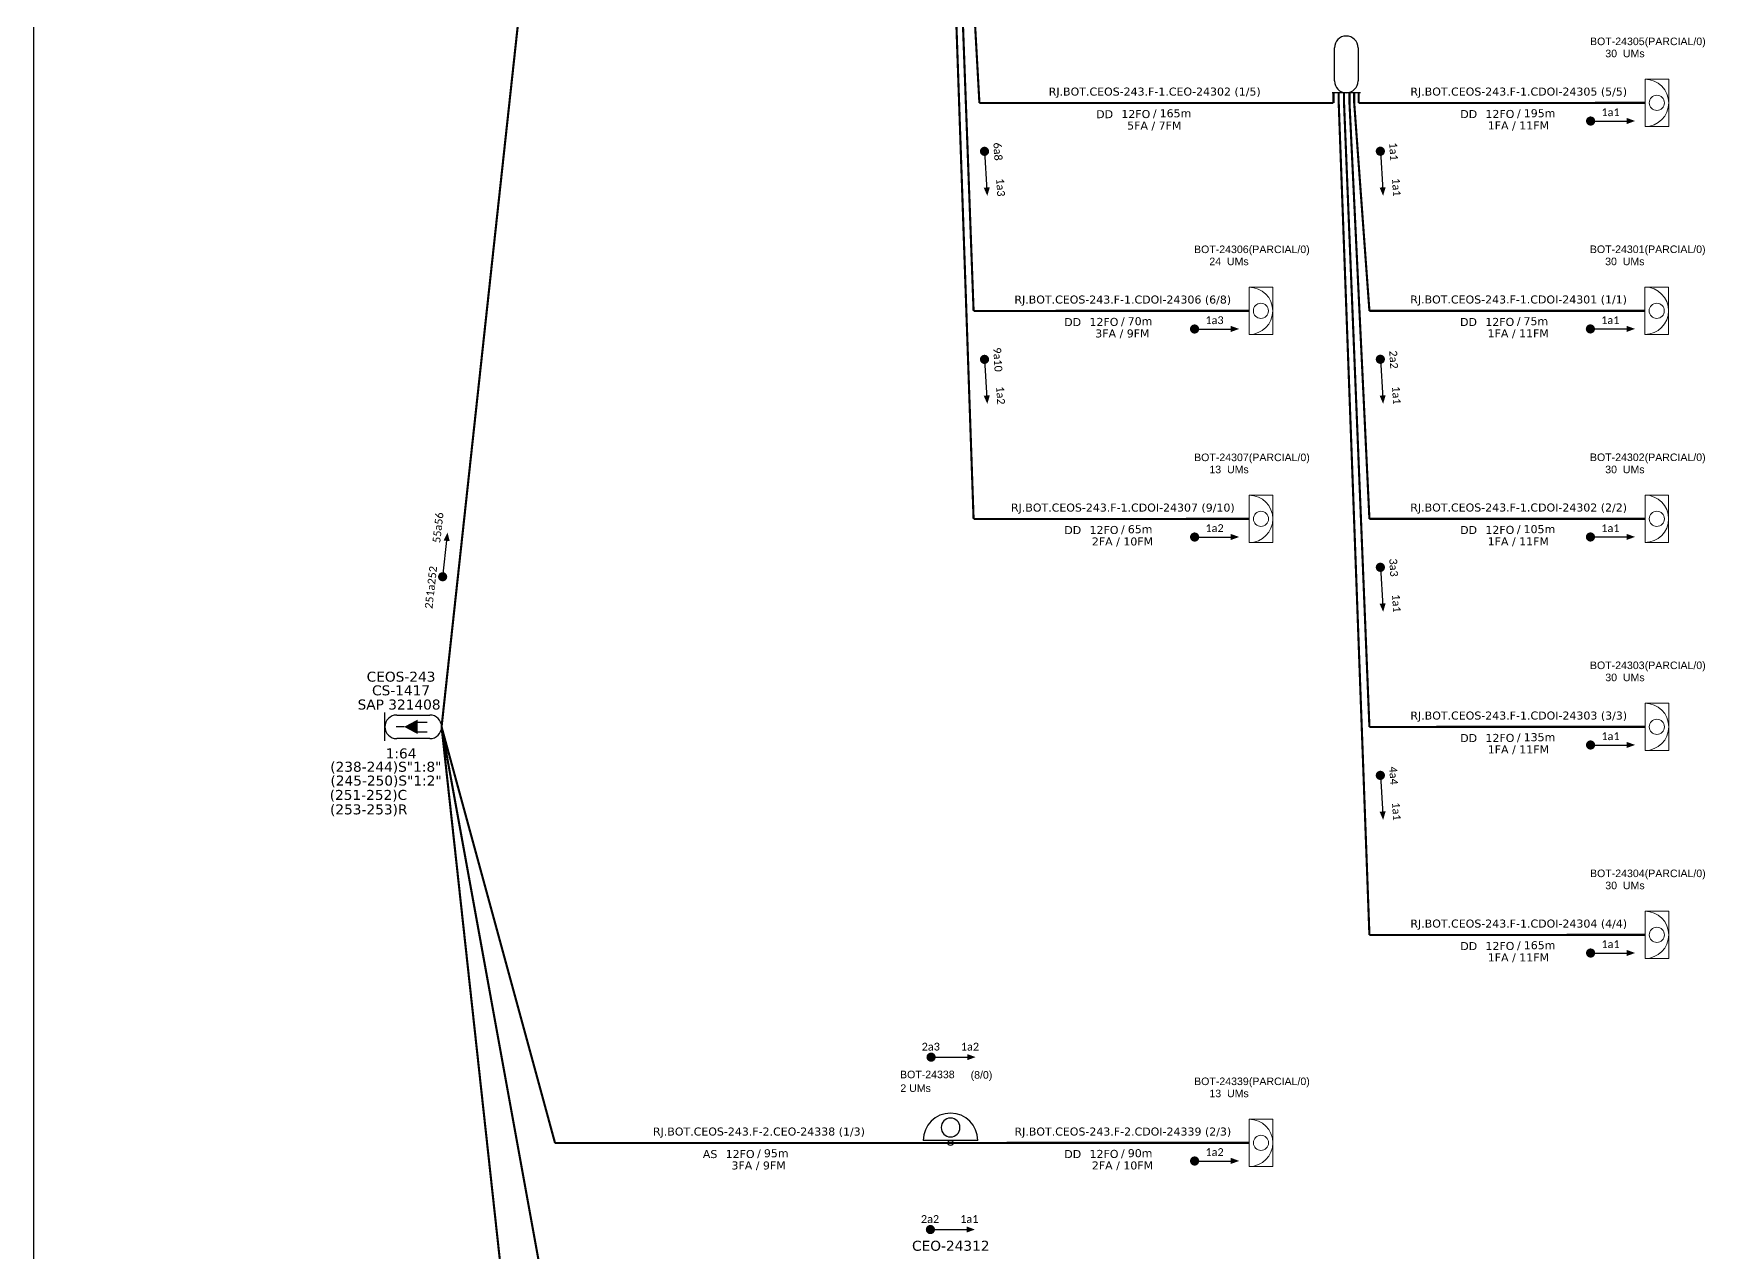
# Paper-space layout 'CDOI-24335' of a CAD drawing. Extents: x 1009 to 1848, y 3 to 597.
# Drawn here: x 1009.2 to 1236.3, y 300.5 to 465.5 of the extents above; entities that cross this region are included whole.
import ezdxf
from ezdxf.enums import TextEntityAlignment as Align

# ---------------------------------------------------------------- set-up
doc = ezdxf.new("R2010")
doc.units = 0
doc.header["$MEASUREMENT"] = 0
doc.layers.get('0').update_dxf_attribs({"linetype": 'CONTINUOUS'})
for name, color, linetype, lineweight in [("20.0-LEGENDA DOS CDO'S", 1, 'CONTINUOUS', 0), ('20.1-CDO_INTERIOR', 1, 'CONTINUOUS', 0), ('20.2-CDO_POSTE', 1, 'CONTINUOUS', 5), ('40.1-ETIQUETAS', 1, 'CONTINUOUS', 20)]:
    doc.layers.add(name, color=color, linetype=linetype, lineweight=lineweight)
for name, color, linetype in [('20.4-CEOS', 1, 'CONTINUOUS'), ('CAP a instalar', 1, 'CONTINUOUS'), ('CDO_POSTE', 1, 'CONTINUOUS'), ('SETA', 7, 'CONTINUOUS')]:
    doc.layers.add(name, color=color, linetype=linetype)
doc.styles.add('ARIAL', font='arial.ttf')
doc.styles.add('siredit', font='verdana.ttf')
doc.linetypes.add('FENCELINE1', pattern='A,0.25,-0.1,[133,ltypeshp.shx,S=0.1,R=0,X=-0.1,Y=0],-0.1,1', length=1.45)

# ---------------------------------------------------------------- blocks, each defined once
blk = doc.blocks.new('CEOS_RP_CT_DRT')
at = {"layer": '20.4-CEOS', "color": 0}
for p, q in [((-4.54, 1.19), (-1.19, 1.19)), ((-1.19, -1.19), (-4.54, -1.19))]:
    blk.add_line(p, q, dxfattribs=at)
for points in [[(-5.73, -1.43), (-5.73, 1.44)], [(-3.79, 0), (-4.59, 0)], [(-2.47, 0.48), (-1.45, 0.48)], [(-2.47, -0.52), (-1.45, -0.52)]]:
    blk.add_lwpolyline(points, dxfattribs=at)
blk.add_lwpolyline([(-3.79, 0, 0, 1.47, 0), (-2.41, 0, 1.47, 1.47, 0)], format="xyseb", dxfattribs=at)
for centre, start, end in [((-4.54, 0), 90, 270), ((-1.19, 0), 270, 90)]:
    blk.add_arc(centre, 1.19, start, end, dxfattribs=at)
at = {"layer": '20.4-CEOS', "color": 7, "style": 'siredit'}
for tag, p in [('Nº_DA_CEOS', (-2.86, 5.6)), ('LOCAL', (-2.86, 4.24)), ('SAP', (-2.86, 2.78)), ('RACIO_SPLITAGEM', (-2.86, -1.88)), ('FIBRAS_SPLITTER', (-2.86, -3.58)), ('FIBRAS_TOP_C', (-2.86, -5.08)), ('RESERVA_FINAIS', (-2.86, -6.39))]:
    blk.add_attdef(tag, text='', height=1.01, dxfattribs=at).set_placement(p, align=Align.TOP_CENTER)
blk = doc.blocks.new('ETIQUETA_RS5F')
at = {"layer": '40.1-ETIQUETAS', "color": 0, "style": 'siredit'}
blk.add_text('/', height=1.5, dxfattribs=at).set_placement((1.55, -1.95), align=Align.MIDDLE_RIGHT)
for tag, p in [('ETIQUETA_R_PRIMARIA', (1.18, 4.1)), ('ETIQUETA_R_SECUNDARIA', (1.18, 2.1)), ('F_ATIVAS/F_MORTAS', (1.11, -4.24))]:
    blk.add_attdef(tag, text='', height=1.5, dxfattribs=at).set_placement(p, align=Align.MIDDLE_CENTER)
for tag, p in [('TIPO_CABO', (-6.62, -2.12)), ('CAP_CABO', (0.37, -2.09))]:
    blk.add_attdef(tag, text='', height=1.5, dxfattribs=at).set_placement(p, align=Align.MIDDLE_RIGHT)
blk.add_attdef('METROS', text='', height=1.5, dxfattribs=at).set_placement((2.11, -1.95), align=Align.MIDDLE_LEFT)
for tag, p in [('FUSÃO_1', (0.82, -8.39)), ('FUSÃO_2', (0.82, -10.6)), ('FUSÃO_3', (0.82, -12.93)), ('FUSÃO_4', (0.82, -15.14)), ('FUSÃO_5', (0.82, -17.16))]:
    blk.add_attdef(tag, text='', height=1.5, dxfattribs=at).set_placement(p, align=Align.CENTER)
blk = doc.blocks.new('CDOI_INT')
at = {"layer": '20.1-CDO_INTERIOR', "color": 0, "lineweight": 18}
blk.add_lwpolyline([(4.25, -4.25), (4.25, 4.25), (0, 4.25), (0, -4.25)], close=True, dxfattribs=at)
blk.add_circle((2.12, 0), 1.36, dxfattribs=at)
blk.add_arc((0, 0), 4.25, 270, 90, dxfattribs=at)
at = {"layer": "20.0-LEGENDA DOS CDO'S", "color": 0, "style": 'ARIAL'}
for tag, p in [('CDO_N', (-0.08, 10.38)), ('SURVEY', (-0.08, 8.2)), ('SPLITER_1', (21.18, 10.38)), ('SPLITER_2', (21.19, 8.68)), ('SAP', (-0.08, 6.23)), ('1:XX', (5.94, -2.22)), ('UMS', (5.94, -4.24))]:
    blk.add_attdef(tag, p, '', height=1.36, dxfattribs=at)
blk.add_attdef('FIBRAS_UTILIZADAS', text='', height=1.36, dxfattribs=at).set_placement((15.34, 10.38), align=Align.CENTER)
blk = doc.blocks.new('CDOE-TEXTO PADRÃO')
at = {"layer": "20.0-LEGENDA DOS CDO'S", "color": 0, "style": 'ARIAL'}
for tag, p in [('CDO_N', (0.49, 7.39)), ('CORDOALHA', (0.5, 4.33)), ('SAP', (0.51, 1.67)), ('SPLITER_1', (0.59, -0.91)), ('SPLITER_2', (0.6, -3.55)), ('(XX-XX_F)S', (0.54, -8.29)), ('(XX-XX_L)S', (0.55, -10.83)), ('UMS', (0.55, -13.15))]:
    blk.add_attdef(tag, p, '', height=1.7, rotation=0.118, dxfattribs=at)
blk.add_attdef('FIBRAS_UTILIZADAS', text='', height=1.7, rotation=0.118, dxfattribs=at).set_placement((19.77, 7.43), align=Align.CENTER)

psp = doc.layouts.new('CDOI-24335')

# ---------------------------------------------------------------- linework, layer by layer
psp.add_lwpolyline([(1009.19, 2.75), (1847.76, 2.75), (1847.76, 596.75), (1009.19, 596.75), (1009.19, 2.75)])
at = {"const_width": 0.62}
for points, elevation in [([(1219.85, 453.66, 1), (1220.47, 453.66, 1)], 2.2), ([(1138.02, 449.87, 1), (1138.06, 449.25, 1)], 2.2), ([(1191.65, 449.88, 1), (1191.69, 449.26, 1)], 2.2), ([(1166.19, 425.5, 1), (1166.81, 425.5, 1)], 2.2), ([(1219.82, 425.51, 1), (1220.44, 425.51, 1)], 2.2), ([(1138.02, 421.7, 1), (1138.06, 421.08, 1)], 2.2), ([(1191.65, 421.71, 1), (1191.69, 421.09, 1)], 2.2), ([(1166.2, 397.33, 1), (1166.82, 397.33, 1)], 2.2), ([(1219.83, 397.34, 1), (1220.45, 397.34, 1)], 2.2), ([(1191.65, 393.54, 1), (1191.69, 392.92, 1)], 2.2), ([(1064.59, 391.65, 1), (1064.66, 392.26, 1)], 1.58), ([(1219.84, 369.17, 1), (1220.46, 369.17, 1)], 2.2), ([(1191.65, 365.37, 1), (1191.69, 364.75, 1)], 2.2), ([(1219.85, 341, 1), (1220.47, 341, 1)], 2.2), ([(1130.49, 326.9, 1), (1131.11, 326.9, 1)], 2.2), ([(1166.2, 312.84, 1), (1166.82, 312.84, 1)], 2.2), ([(1130.4, 303.56, 1), (1131.02, 303.56, 1)], 2.2)]:
    psp.add_lwpolyline(points, format="xyb", close=True, dxfattribs=dict(at, elevation=elevation))
at = {"layer": '20.4-CEOS', "color": 8}
for p, q in [((1185.46, 459.09, 2.2), (1185.46, 463.57, 2.2)), ((1188.65, 463.57, 2.2), (1188.65, 459.09, 2.2)), ((1188.98, 457.49, 2.2), (1185.13, 457.49, 2.2))]:
    psp.add_line(p, q, dxfattribs=at)
for centre, start, end in [((1187.05, 463.57, 2.2), 0, 180), ((1187.05, 459.09, 2.2), 180, 0)]:
    psp.add_arc(centre, 1.6, start, end, dxfattribs=at)
at = {"layer": 'CAP a instalar', "color": 0, "ltscale": 7, "const_width": 0.289, "elevation": 2.2}
for points in [[(1064.48, 371.63), (1079.79, 512.42)], [(1064.48, 371.63), (1079.85, 287.13)]]:
    psp.add_lwpolyline(points, dxfattribs=at)
at = {"layer": 'CAP a instalar', "color": 8, "ltscale": 7, "const_width": 0.289, "elevation": 2.2}
for points in [[(1136.56, 399.78), (1132.64, 512.42)], [(1136.56, 427.95), (1133.42, 512.42)], [(1137.35, 456.11), (1134.22, 512.42)], [(1185.32, 456.11), (1185.32, 457.49)], [(1186.03, 456.11), (1186.03, 457.49)], [(1186.75, 456.11), (1186.75, 457.49)], [(1187.49, 456.11), (1187.49, 457.49)], [(1188.13, 456.11), (1188.13, 457.49)], [(1188.74, 456.11), (1188.74, 457.49)], [(1137.35, 456.11), (1185.32, 456.11)], [(1190.19, 343.45), (1186.03, 456.11)], [(1190.19, 371.62), (1186.75, 456.11)], [(1190.19, 399.79), (1187.49, 456.11)], [(1190.19, 427.96), (1188.13, 456.11)], [(1188.74, 456.11), (1227.52, 456.12)], [(1136.56, 427.95), (1173.89, 427.96)], [(1190.19, 427.96), (1227.52, 427.97)], [(1136.56, 399.78), (1173.89, 399.79)], [(1190.19, 399.79), (1227.52, 399.8)], [(1079.88, 230.84), (1064.48, 371.63)], [(1190.19, 371.62), (1227.52, 371.63)], [(1190.19, 343.45), (1227.52, 343.46)], [(1133.44, 315.29), (1173.89, 315.3)]]:
    psp.add_lwpolyline(points, dxfattribs=at)
at = {"layer": 'CAP a instalar', "color": 0, "linetype": 'FENCELINE1', "ltscale": 7, "const_width": 0.289, "elevation": 2.2}
for points in [[(1079.85, 315.29), (1064.48, 371.63)], [(1079.81, 315.29), (1133.44, 315.29)]]:
    psp.add_lwpolyline(points, dxfattribs=at)
at = {"layer": 'CDO_POSTE', "color": 0}
psp.add_line((1137.12, 315.63, 2.2), (1129.75, 315.63, 2.2), dxfattribs=at)
for centre, major_axis, end_param in [((1133.44, 315.63, 2.2), (-2.61, 2.61), 7.068583), ((1133.44, 317.38, 2.2), (-0.899, 0.899), 10.210176), ((1133.44, 315.29, 2.2), (-0.241, 0.241), 10.210176)]:
    psp.add_ellipse(centre, major_axis=major_axis, ratio=1, start_param=3.926991, end_param=end_param, dxfattribs=at)
at = {"layer": 'SETA'}
for points, elevation in [([(1220.16, 453.66), (1225.48, 453.66)], 2.2), ([(1138.04, 449.56), (1138.37, 444.24)], 2.2), ([(1191.67, 449.57), (1192, 444.25)], 2.2), ([(1166.5, 425.5), (1171.83, 425.5)], 2.2), ([(1220.13, 425.51), (1225.46, 425.51)], 2.2), ([(1138.04, 421.39), (1138.37, 416.07)], 2.2), ([(1191.67, 421.4), (1192, 416.08)], 2.2), ([(1064.63, 391.95), (1065.22, 397.25)], 1.58), ([(1064.63, 391.95), (1065.22, 397.25)], 1.58), ([(1166.51, 397.33), (1171.84, 397.33)], 2.2), ([(1220.14, 397.34), (1225.47, 397.34)], 2.2), ([(1191.67, 393.23), (1192, 387.91)], 2.2), ([(1220.15, 369.17), (1225.48, 369.17)], 2.2), ([(1191.67, 365.06), (1192, 359.74)], 2.2), ([(1220.16, 341), (1225.48, 341)], 2.2), ([(1130.8, 326.9), (1136.13, 326.9)], 2.2), ([(1130.8, 326.9), (1136.13, 326.9)], 2.2), ([(1166.51, 312.84), (1171.84, 312.84)], 2.2), ([(1130.71, 303.56), (1136.04, 303.56)], 2.2), ([(1130.71, 303.56), (1136.04, 303.56)], 2.2)]:
    psp.add_lwpolyline(points, dxfattribs=dict(at, elevation=elevation))
for points in [[(1225.06, 454.08, 2.2), (1226.19, 453.67, 2.2), (1225.06, 453.26, 2.2)], [(1138.76, 444.69, 2.2), (1138.42, 443.53, 2.2), (1137.93, 444.64, 2.2)], [(1192.39, 444.7, 2.2), (1192.05, 443.54, 2.2), (1191.57, 444.65, 2.2)], [(1171.41, 425.92, 2.2), (1172.54, 425.51, 2.2), (1171.41, 425.1, 2.2)], [(1225.04, 425.93, 2.2), (1226.17, 425.52, 2.2), (1225.04, 425.1, 2.2)], [(1138.76, 416.52, 2.2), (1138.42, 415.36, 2.2), (1137.93, 416.47, 2.2)], [(1192.39, 416.53, 2.2), (1192.05, 415.37, 2.2), (1191.57, 416.48, 2.2)], [(1064.76, 396.87, 1.58), (1065.29, 397.95, 1.58), (1065.58, 396.78, 1.58)], [(1064.76, 396.87, 1.58), (1065.29, 397.95, 1.58), (1065.58, 396.78, 1.58)], [(1171.41, 397.75, 2.2), (1172.55, 397.34, 2.2), (1171.41, 396.93, 2.2)], [(1225.04, 397.76, 2.2), (1226.18, 397.35, 2.2), (1225.04, 396.94, 2.2)], [(1192.39, 388.36, 2.2), (1192.05, 387.2, 2.2), (1191.57, 388.31, 2.2)], [(1225.05, 369.59, 2.2), (1226.19, 369.18, 2.2), (1225.05, 368.77, 2.2)], [(1192.39, 360.19, 2.2), (1192.05, 359.03, 2.2), (1191.57, 360.14, 2.2)], [(1225.06, 341.42, 2.2), (1226.19, 341.01, 2.2), (1225.06, 340.6, 2.2)], [(1135.7, 327.32, 2.2), (1136.84, 326.91, 2.2), (1135.7, 326.49, 2.2)], [(1135.7, 327.32, 2.2), (1136.84, 326.91, 2.2), (1135.7, 326.49, 2.2)], [(1171.41, 313.27, 2.2), (1172.55, 312.85, 2.2), (1171.41, 312.44, 2.2)], [(1135.61, 303.98, 2.2), (1136.74, 303.56, 2.2), (1135.61, 303.15, 2.2)], [(1135.61, 303.98, 2.2), (1136.74, 303.56, 2.2), (1135.61, 303.15, 2.2)]]:
    psp.add_solid(points, dxfattribs=at)

# ---------------------------------------------------------------- block references
at = {"layer": '20.1-CDO_INTERIOR', "color": 8, "ltscale": 11}
ref = psp.add_blockref('CDOI_INT', (1227.54, 456.12, 2.2), dxfattribs=dict(at, xscale=0.7533554517852777, yscale=0.7533554517852777, zscale=0.7533554517852777))
ref.add_attrib('CDO_N', 'BOT-24305', dxfattribs={"layer": "20.0-LEGENDA DOS CDO'S", "color": 8, "height": 1.025, "style": 'ARIAL'}).set_placement((1227.48, 463.94, 2.2), align=Align.RIGHT)
ref.add_attrib('FIBRAS_UTILIZADAS', '    (PARCIAL/0)', dxfattribs={"layer": "20.0-LEGENDA DOS CDO'S", "color": 8, "height": 1.0227, "style": 'ARIAL'}).set_placement((1230.83, 463.94, 2.2), align=Align.CENTER)
ref.add_attrib('SURVEY', '30  UMs', dxfattribs={"layer": "20.0-LEGENDA DOS CDO'S", "color": 8, "height": 1.025, "style": 'ARIAL'}).set_placement((1227.48, 462.3, 2.2), align=Align.RIGHT)
ref = psp.add_blockref('CDOI_INT', (1173.89, 427.96, 2.2), dxfattribs=dict(at, xscale=0.7533554517852777, yscale=0.7533554517852777, zscale=0.7533554517852777))
ref.add_attrib('CDO_N', 'BOT-24306', dxfattribs={"layer": "20.0-LEGENDA DOS CDO'S", "color": 8, "height": 1.025, "style": 'ARIAL'}).set_placement((1173.83, 435.78, 2.2), align=Align.RIGHT)
ref.add_attrib('FIBRAS_UTILIZADAS', '    (PARCIAL/0)', dxfattribs={"layer": "20.0-LEGENDA DOS CDO'S", "color": 8, "height": 1.0227, "style": 'ARIAL'}).set_placement((1177.18, 435.78, 2.2), align=Align.CENTER)
ref.add_attrib('SURVEY', '24  UMs', dxfattribs={"layer": "20.0-LEGENDA DOS CDO'S", "color": 8, "height": 1.025, "style": 'ARIAL'}).set_placement((1173.83, 434.14, 2.2), align=Align.RIGHT)
ref = psp.add_blockref('CDOI_INT', (1227.52, 427.97, 2.2), dxfattribs=dict(at, xscale=0.7533554517852777, yscale=0.7533554517852777, zscale=0.7533554517852777))
ref.add_attrib('CDO_N', 'BOT-24301', dxfattribs={"layer": "20.0-LEGENDA DOS CDO'S", "color": 8, "height": 1.025, "style": 'ARIAL'}).set_placement((1227.46, 435.79, 2.2), align=Align.RIGHT)
ref.add_attrib('FIBRAS_UTILIZADAS', '    (PARCIAL/0)', dxfattribs={"layer": "20.0-LEGENDA DOS CDO'S", "color": 8, "height": 1.0227, "style": 'ARIAL'}).set_placement((1230.81, 435.79, 2.2), align=Align.CENTER)
ref.add_attrib('SURVEY', '30  UMs', dxfattribs={"layer": "20.0-LEGENDA DOS CDO'S", "color": 8, "height": 1.025, "style": 'ARIAL'}).set_placement((1227.46, 434.14, 2.2), align=Align.RIGHT)
ref = psp.add_blockref('CDOI_INT', (1173.9, 399.79, 2.2), dxfattribs=dict(at, xscale=0.7533554517852777, yscale=0.7533554517852777, zscale=0.7533554517852777))
ref.add_attrib('CDO_N', 'BOT-24307', dxfattribs={"layer": "20.0-LEGENDA DOS CDO'S", "color": 8, "height": 1.025, "style": 'ARIAL'}).set_placement((1173.84, 407.61, 2.2), align=Align.RIGHT)
ref.add_attrib('FIBRAS_UTILIZADAS', '    (PARCIAL/0)', dxfattribs={"layer": "20.0-LEGENDA DOS CDO'S", "color": 8, "height": 1.0227, "style": 'ARIAL'}).set_placement((1177.19, 407.61, 2.2), align=Align.CENTER)
ref.add_attrib('SURVEY', '13  UMs', dxfattribs={"layer": "20.0-LEGENDA DOS CDO'S", "color": 8, "height": 1.025, "style": 'ARIAL'}).set_placement((1173.84, 405.97, 2.2), align=Align.RIGHT)
ref = psp.add_blockref('CDOI_INT', (1227.53, 399.8, 2.2), dxfattribs=dict(at, xscale=0.7533554517852777, yscale=0.7533554517852777, zscale=0.7533554517852777))
ref.add_attrib('CDO_N', 'BOT-24302', dxfattribs={"layer": "20.0-LEGENDA DOS CDO'S", "color": 8, "height": 1.025, "style": 'ARIAL'}).set_placement((1227.47, 407.62, 2.2), align=Align.RIGHT)
ref.add_attrib('FIBRAS_UTILIZADAS', '    (PARCIAL/0)', dxfattribs={"layer": "20.0-LEGENDA DOS CDO'S", "color": 8, "height": 1.0227, "style": 'ARIAL'}).set_placement((1230.82, 407.62, 2.2), align=Align.CENTER)
ref.add_attrib('SURVEY', '30  UMs', dxfattribs={"layer": "20.0-LEGENDA DOS CDO'S", "color": 8, "height": 1.025, "style": 'ARIAL'}).set_placement((1227.47, 405.97, 2.2), align=Align.RIGHT)
ref = psp.add_blockref('CDOI_INT', (1227.54, 371.63, 2.2), dxfattribs=dict(at, xscale=0.7533554517852777, yscale=0.7533554517852777, zscale=0.7533554517852777))
ref.add_attrib('CDO_N', 'BOT-24303', dxfattribs={"layer": "20.0-LEGENDA DOS CDO'S", "color": 8, "height": 1.025, "style": 'ARIAL'}).set_placement((1227.47, 379.45, 2.2), align=Align.RIGHT)
ref.add_attrib('FIBRAS_UTILIZADAS', '    (PARCIAL/0)', dxfattribs={"layer": "20.0-LEGENDA DOS CDO'S", "color": 8, "height": 1.0227, "style": 'ARIAL'}).set_placement((1230.83, 379.45, 2.2), align=Align.CENTER)
ref.add_attrib('SURVEY', '30  UMs', dxfattribs={"layer": "20.0-LEGENDA DOS CDO'S", "color": 8, "height": 1.025, "style": 'ARIAL'}).set_placement((1227.48, 377.81, 2.2), align=Align.RIGHT)
ref = psp.add_blockref('CDOI_INT', (1227.54, 343.46, 2.2), dxfattribs=dict(at, xscale=0.7533554517852777, yscale=0.7533554517852777, zscale=0.7533554517852777))
ref.add_attrib('CDO_N', 'BOT-24304', dxfattribs={"layer": "20.0-LEGENDA DOS CDO'S", "color": 8, "height": 1.025, "style": 'ARIAL'}).set_placement((1227.48, 351.28, 2.2), align=Align.RIGHT)
ref.add_attrib('FIBRAS_UTILIZADAS', '    (PARCIAL/0)', dxfattribs={"layer": "20.0-LEGENDA DOS CDO'S", "color": 8, "height": 1.0227, "style": 'ARIAL'}).set_placement((1230.83, 351.28, 2.2), align=Align.CENTER)
ref.add_attrib('SURVEY', '30  UMs', dxfattribs={"layer": "20.0-LEGENDA DOS CDO'S", "color": 8, "height": 1.025, "style": 'ARIAL'}).set_placement((1227.48, 349.64, 2.2), align=Align.RIGHT)
ref = psp.add_blockref('CDOI_INT', (1173.9, 315.3, 2.2), dxfattribs=dict(at, xscale=0.7533554517852777, yscale=0.7533554517852777, zscale=0.7533554517852777))
ref.add_attrib('CDO_N', 'BOT-24339', dxfattribs={"layer": "20.0-LEGENDA DOS CDO'S", "color": 8, "height": 1.025, "style": 'ARIAL'}).set_placement((1173.84, 323.12, 2.2), align=Align.RIGHT)
ref.add_attrib('FIBRAS_UTILIZADAS', '    (PARCIAL/0)', dxfattribs={"layer": "20.0-LEGENDA DOS CDO'S", "color": 8, "height": 1.0227, "style": 'ARIAL'}).set_placement((1177.19, 323.12, 2.2), align=Align.CENTER)
ref.add_attrib('SURVEY', '13  UMs', dxfattribs={"layer": "20.0-LEGENDA DOS CDO'S", "color": 8, "height": 1.025, "style": 'ARIAL'}).set_placement((1173.84, 321.48, 2.2), align=Align.RIGHT)
at = {"layer": '20.2-CDO_POSTE', "color": 0}
ref = psp.add_blockref('CDOE-TEXTO PADRÃO', (1131, 317.18, 2.2), dxfattribs=dict(at, xscale=0.6024779562452673, yscale=0.6024779562452673, zscale=0.6024779544719101))
ref.add_attrib('CDO_N', 'BOT-24338', (1126.6, 324.04, 2.2), dxfattribs={"layer": "20.0-LEGENDA DOS CDO'S", "color": 0, "height": 1.024, "rotation": 0.118, "style": 'ARIAL'})
ref.add_attrib('CORDOALHA', '2 UMs', (1126.64, 322.19, 2.2), dxfattribs={"layer": "20.0-LEGENDA DOS CDO'S", "color": 0, "height": 1.024, "rotation": 0.118, "style": 'ARIAL'})
ref.add_attrib('FIBRAS_UTILIZADAS', '       (8/0)', dxfattribs={"layer": "20.0-LEGENDA DOS CDO'S", "color": 0, "height": 1.0241, "rotation": 0.118, "style": 'ARIAL'}).set_placement((1136.24, 323.99, 2.2), align=Align.CENTER)
at = {"layer": '20.4-CEOS', "color": 0}
ref = psp.add_blockref('CEOS_RP_CT_DRT', (1064.48, 371.63, 2.2), dxfattribs=dict(at, xscale=1.33987241540039, yscale=1.33987241540039, zscale=1.339872412156441))
ref.add_attrib('Nº_DA_CEOS', 'CEOS-243', dxfattribs={"color": 7, "height": 1.353, "style": 'siredit'}).set_placement((1058.99, 379.1, 2.2), align=Align.TOP_CENTER)
ref.add_attrib('LOCAL', 'CS-1417', dxfattribs={"color": 7, "height": 1.353, "style": 'siredit'}).set_placement((1058.99, 377.25, 2.2), align=Align.TOP_CENTER)
ref.add_attrib('SAP', 'SAP 321408', dxfattribs={"color": 7, "height": 1.353, "style": 'siredit'}).set_placement((1058.72, 375.33, 2.2), align=Align.TOP_CENTER)
ref.add_attrib('RACIO_SPLITAGEM', '1:64', dxfattribs={"color": 7, "height": 1.353, "style": 'siredit'}).set_placement((1058.99, 368.71, 2.2), align=Align.TOP_CENTER)
ref.add_attrib('FIBRAS_SPLITTER', '(238-244)S"1:8"', dxfattribs={"color": 7, "height": 1.3528, "style": 'siredit'}).set_placement((1056.93, 366.9, 2.2), align=Align.TOP_CENTER)
ref.add_attrib('FIBRAS_TOP_C', '(251-252)C', dxfattribs={"color": 7, "height": 1.353, "style": 'siredit'}).set_placement((1054.57, 363.09, 2.2), align=Align.TOP_CENTER)
ref.add_attrib('RESERVA_FINAIS', '(253-253)R', dxfattribs={"color": 7, "height": 1.353, "style": 'siredit'}).set_placement((1054.61, 361.13, 2.2), align=Align.TOP_CENTER)
at = {"layer": '40.1-ETIQUETAS', "color": 8}
ref = psp.add_blockref('ETIQUETA_RS5F', (1160.24, 456.12, 2.2), dxfattribs=dict(at, xscale=0.7229735360686504, yscale=0.7229735360686504, zscale=0.7229735360686504))
ref.add_attrib('ETIQUETA_R_SECUNDARIA', 'RJ.BOT.CEOS-243.F-1.CEO-24302 (1/5)', dxfattribs={"color": 0, "height": 1.0845, "style": 'siredit'}).set_placement((1161.1, 457.65, 2.2), align=Align.MIDDLE_CENTER)
ref.add_attrib('TIPO_CABO', 'DD', dxfattribs={"color": 0, "height": 1.084, "style": 'siredit'}).set_placement((1155.46, 454.59, 2.2), align=Align.MIDDLE_RIGHT)
ref.add_attrib('CAP_CABO', '12FO', dxfattribs={"color": 0, "height": 1.084, "style": 'siredit'}).set_placement((1160.5, 454.61, 2.2), align=Align.MIDDLE_RIGHT)
ref.add_attrib('METROS', '165m', dxfattribs={"color": 0, "height": 1.084, "style": 'siredit'}).set_placement((1161.77, 454.71, 2.2), align=Align.MIDDLE_LEFT)
ref.add_attrib('F_ATIVAS/F_MORTAS', '5FA / 7FM', dxfattribs={"color": 0, "height": 1.084, "style": 'siredit'}).set_placement((1161.04, 453.05, 2.2), align=Align.MIDDLE_CENTER)
ref = psp.add_blockref('ETIQUETA_RS5F', (1209.57, 456.13, 2.2), dxfattribs=dict(at, xscale=0.7229735360686504, yscale=0.7229735360686504, zscale=0.7229735360686504))
ref.add_attrib('ETIQUETA_R_SECUNDARIA', 'RJ.BOT.CEOS-243.F-1.CDOI-24305 (5/5)', dxfattribs={"color": 0, "height": 1.0845, "style": 'siredit'}).set_placement((1210.42, 457.65, 2.2), align=Align.MIDDLE_CENTER)
ref.add_attrib('TIPO_CABO', 'DD', dxfattribs={"color": 0, "height": 1.084, "style": 'siredit'}).set_placement((1204.79, 454.6, 2.2), align=Align.MIDDLE_RIGHT)
ref.add_attrib('CAP_CABO', '12FO', dxfattribs={"color": 0, "height": 1.084, "style": 'siredit'}).set_placement((1209.83, 454.62, 2.2), align=Align.MIDDLE_RIGHT)
ref.add_attrib('METROS', '195m', dxfattribs={"color": 0, "height": 1.084, "style": 'siredit'}).set_placement((1211.1, 454.72, 2.2), align=Align.MIDDLE_LEFT)
ref.add_attrib('F_ATIVAS/F_MORTAS', '1FA / 11FM', dxfattribs={"color": 0, "height": 1.084, "style": 'siredit'}).set_placement((1210.37, 453.06, 2.2), align=Align.MIDDLE_CENTER)
ref = psp.add_blockref('ETIQUETA_RS5F', (1155.92, 427.97, 2.2), dxfattribs=dict(at, xscale=0.7229735360686504, yscale=0.7229735360686504, zscale=0.7229735360686504))
ref.add_attrib('ETIQUETA_R_SECUNDARIA', 'RJ.BOT.CEOS-243.F-1.CDOI-24306 (6/8)', dxfattribs={"color": 0, "height": 1.0845, "style": 'siredit'}).set_placement((1156.77, 429.49, 2.2), align=Align.MIDDLE_CENTER)
ref.add_attrib('TIPO_CABO', 'DD', dxfattribs={"color": 0, "height": 1.084, "style": 'siredit'}).set_placement((1151.13, 426.44, 2.2), align=Align.MIDDLE_RIGHT)
ref.add_attrib('CAP_CABO', '12FO', dxfattribs={"color": 0, "height": 1.084, "style": 'siredit'}).set_placement((1156.18, 426.46, 2.2), align=Align.MIDDLE_RIGHT)
ref.add_attrib('METROS', '70m', dxfattribs={"color": 0, "height": 1.084, "style": 'siredit'}).set_placement((1157.44, 426.56, 2.2), align=Align.MIDDLE_LEFT)
ref.add_attrib('F_ATIVAS/F_MORTAS', '3FA / 9FM', dxfattribs={"color": 0, "height": 1.084, "style": 'siredit'}).set_placement((1156.72, 424.9, 2.2), align=Align.MIDDLE_CENTER)
ref = psp.add_blockref('ETIQUETA_RS5F', (1209.55, 427.98, 2.2), dxfattribs=dict(at, xscale=0.7229735360686504, yscale=0.7229735360686504, zscale=0.7229735360686504))
ref.add_attrib('ETIQUETA_R_SECUNDARIA', 'RJ.BOT.CEOS-243.F-1.CDOI-24301 (1/1)', dxfattribs={"color": 0, "height": 1.0845, "style": 'siredit'}).set_placement((1210.4, 429.5, 2.2), align=Align.MIDDLE_CENTER)
ref.add_attrib('TIPO_CABO', 'DD', dxfattribs={"color": 0, "height": 1.084, "style": 'siredit'}).set_placement((1204.76, 426.45, 2.2), align=Align.MIDDLE_RIGHT)
ref.add_attrib('CAP_CABO', '12FO', dxfattribs={"color": 0, "height": 1.084, "style": 'siredit'}).set_placement((1209.81, 426.46, 2.2), align=Align.MIDDLE_RIGHT)
ref.add_attrib('METROS', '75m', dxfattribs={"color": 0, "height": 1.084, "style": 'siredit'}).set_placement((1211.07, 426.56, 2.2), align=Align.MIDDLE_LEFT)
ref.add_attrib('F_ATIVAS/F_MORTAS', '1FA / 11FM', dxfattribs={"color": 0, "height": 1.084, "style": 'siredit'}).set_placement((1210.35, 424.91, 2.2), align=Align.MIDDLE_CENTER)
ref = psp.add_blockref('ETIQUETA_RS5F', (1209.55, 399.81, 2.2), dxfattribs=dict(at, xscale=0.7229735360686504, yscale=0.7229735360686504, zscale=0.7229735360686504))
ref.add_attrib('ETIQUETA_R_SECUNDARIA', 'RJ.BOT.CEOS-243.F-1.CDOI-24302 (2/2)', dxfattribs={"color": 0, "height": 1.0845, "style": 'siredit'}).set_placement((1210.41, 401.33, 2.2), align=Align.MIDDLE_CENTER)
ref.add_attrib('TIPO_CABO', 'DD', dxfattribs={"color": 0, "height": 1.084, "style": 'siredit'}).set_placement((1204.77, 398.28, 2.2), align=Align.MIDDLE_RIGHT)
ref.add_attrib('CAP_CABO', '12FO', dxfattribs={"color": 0, "height": 1.084, "style": 'siredit'}).set_placement((1209.82, 398.3, 2.2), align=Align.MIDDLE_RIGHT)
ref.add_attrib('METROS', '105m', dxfattribs={"color": 0, "height": 1.084, "style": 'siredit'}).set_placement((1211.08, 398.4, 2.2), align=Align.MIDDLE_LEFT)
ref.add_attrib('F_ATIVAS/F_MORTAS', '1FA / 11FM', dxfattribs={"color": 0, "height": 1.084, "style": 'siredit'}).set_placement((1210.36, 396.74, 2.2), align=Align.MIDDLE_CENTER)
ref = psp.add_blockref('ETIQUETA_RS5F', (1155.92, 399.8, 2.2), dxfattribs=dict(at, xscale=0.7229735360686504, yscale=0.7229735360686504, zscale=0.7229735360686504))
ref.add_attrib('ETIQUETA_R_SECUNDARIA', 'RJ.BOT.CEOS-243.F-1.CDOI-24307 (9/10)', dxfattribs={"color": 0, "height": 1.0845, "style": 'siredit'}).set_placement((1156.78, 401.32, 2.2), align=Align.MIDDLE_CENTER)
ref.add_attrib('TIPO_CABO', 'DD', dxfattribs={"color": 0, "height": 1.084, "style": 'siredit'}).set_placement((1151.14, 398.27, 2.2), align=Align.MIDDLE_RIGHT)
ref.add_attrib('CAP_CABO', '12FO', dxfattribs={"color": 0, "height": 1.084, "style": 'siredit'}).set_placement((1156.19, 398.29, 2.2), align=Align.MIDDLE_RIGHT)
ref.add_attrib('METROS', '65m', dxfattribs={"color": 0, "height": 1.084, "style": 'siredit'}).set_placement((1157.45, 398.39, 2.2), align=Align.MIDDLE_LEFT)
ref.add_attrib('F_ATIVAS/F_MORTAS', '2FA / 10FM', dxfattribs={"color": 0, "height": 1.084, "style": 'siredit'}).set_placement((1156.73, 396.73, 2.2), align=Align.MIDDLE_CENTER)
ref = psp.add_blockref('ETIQUETA_RS5F', (1209.56, 371.64, 2.2), dxfattribs=dict(at, xscale=0.7229735360686504, yscale=0.7229735360686504, zscale=0.7229735360686504))
ref.add_attrib('ETIQUETA_R_SECUNDARIA', 'RJ.BOT.CEOS-243.F-1.CDOI-24303 (3/3)', dxfattribs={"color": 0, "height": 1.0845, "style": 'siredit'}).set_placement((1210.42, 373.16, 2.2), align=Align.MIDDLE_CENTER)
ref.add_attrib('TIPO_CABO', 'DD', dxfattribs={"color": 0, "height": 1.084, "style": 'siredit'}).set_placement((1204.78, 370.11, 2.2), align=Align.MIDDLE_RIGHT)
ref.add_attrib('CAP_CABO', '12FO', dxfattribs={"color": 0, "height": 1.084, "style": 'siredit'}).set_placement((1209.83, 370.13, 2.2), align=Align.MIDDLE_RIGHT)
ref.add_attrib('METROS', '135m', dxfattribs={"color": 0, "height": 1.084, "style": 'siredit'}).set_placement((1211.09, 370.23, 2.2), align=Align.MIDDLE_LEFT)
ref.add_attrib('F_ATIVAS/F_MORTAS', '1FA / 11FM', dxfattribs={"color": 0, "height": 1.084, "style": 'siredit'}).set_placement((1210.37, 368.57, 2.2), align=Align.MIDDLE_CENTER)
ref = psp.add_blockref('ETIQUETA_RS5F', (1209.57, 343.47, 2.2), dxfattribs=dict(at, xscale=0.7229735360686504, yscale=0.7229735360686504, zscale=0.7229735360686504))
ref.add_attrib('ETIQUETA_R_SECUNDARIA', 'RJ.BOT.CEOS-243.F-1.CDOI-24304 (4/4)', dxfattribs={"color": 0, "height": 1.0845, "style": 'siredit'}).set_placement((1210.42, 344.99, 2.2), align=Align.MIDDLE_CENTER)
ref.add_attrib('TIPO_CABO', 'DD', dxfattribs={"color": 0, "height": 1.084, "style": 'siredit'}).set_placement((1204.79, 341.94, 2.2), align=Align.MIDDLE_RIGHT)
ref.add_attrib('CAP_CABO', '12FO', dxfattribs={"color": 0, "height": 1.084, "style": 'siredit'}).set_placement((1209.83, 341.96, 2.2), align=Align.MIDDLE_RIGHT)
ref.add_attrib('METROS', '165m', dxfattribs={"color": 0, "height": 1.084, "style": 'siredit'}).set_placement((1211.1, 342.06, 2.2), align=Align.MIDDLE_LEFT)
ref.add_attrib('F_ATIVAS/F_MORTAS', '1FA / 11FM', dxfattribs={"color": 0, "height": 1.084, "style": 'siredit'}).set_placement((1210.37, 340.4, 2.2), align=Align.MIDDLE_CENTER)
at = {"layer": '40.1-ETIQUETAS', "color": 0}
ref = psp.add_blockref('ETIQUETA_RS5F', (1106.62, 315.31, 2.2), dxfattribs=dict(at, xscale=0.7229735360686504, yscale=0.7229735360686504, zscale=0.7229735360686504))
ref.add_attrib('ETIQUETA_R_SECUNDARIA', 'RJ.BOT.CEOS-243.F-2.CEO-24338 (1/3)', dxfattribs={"color": 0, "height": 1.0845, "style": 'siredit'}).set_placement((1107.48, 316.83, 2.2), align=Align.MIDDLE_CENTER)
ref.add_attrib('TIPO_CABO', 'AS', dxfattribs={"color": 0, "height": 1.084, "style": 'siredit'}).set_placement((1101.84, 313.78, 2.2), align=Align.MIDDLE_RIGHT)
ref.add_attrib('CAP_CABO', '12FO', dxfattribs={"color": 0, "height": 1.084, "style": 'siredit'}).set_placement((1106.89, 313.79, 2.2), align=Align.MIDDLE_RIGHT)
ref.add_attrib('METROS', '95m', dxfattribs={"color": 0, "height": 1.084, "style": 'siredit'}).set_placement((1108.15, 313.89, 2.2), align=Align.MIDDLE_LEFT)
ref.add_attrib('F_ATIVAS/F_MORTAS', '3FA / 9FM', dxfattribs={"color": 0, "height": 1.084, "style": 'siredit'}).set_placement((1107.43, 312.24, 2.2), align=Align.MIDDLE_CENTER)
at = {"layer": '40.1-ETIQUETAS', "color": 8}
ref = psp.add_blockref('ETIQUETA_RS5F', (1155.92, 315.31, 2.2), dxfattribs=dict(at, xscale=0.7229735360686504, yscale=0.7229735360686504, zscale=0.7229735360686504))
ref.add_attrib('ETIQUETA_R_SECUNDARIA', 'RJ.BOT.CEOS-243.F-2.CDOI-24339 (2/3)', dxfattribs={"color": 0, "height": 1.0845, "style": 'siredit'}).set_placement((1156.78, 316.83, 2.2), align=Align.MIDDLE_CENTER)
ref.add_attrib('TIPO_CABO', 'DD', dxfattribs={"color": 0, "height": 1.084, "style": 'siredit'}).set_placement((1151.14, 313.78, 2.2), align=Align.MIDDLE_RIGHT)
ref.add_attrib('CAP_CABO', '12FO', dxfattribs={"color": 0, "height": 1.084, "style": 'siredit'}).set_placement((1156.19, 313.8, 2.2), align=Align.MIDDLE_RIGHT)
ref.add_attrib('METROS', '90m', dxfattribs={"color": 0, "height": 1.084, "style": 'siredit'}).set_placement((1157.45, 313.9, 2.2), align=Align.MIDDLE_LEFT)
ref.add_attrib('F_ATIVAS/F_MORTAS', '2FA / 10FM', dxfattribs={"color": 0, "height": 1.084, "style": 'siredit'}).set_placement((1156.73, 312.24, 2.2), align=Align.MIDDLE_CENTER)

# ---------------------------------------------------------------- texts
at = {"color": 0, "char_height": 1.0604, "width": 15.7182, "attachment_point": 5}
for s, insert in [('{\\fCalibri|b0|i0|c0|p34;\\C7;1a1}', (1222.86, 454.85, 2.2)), ('\\C7;\\fCalibri|b0|i0|c0|p34;1a3', (1169.2, 426.69, 2.2)), ('{\\fCalibri|b0|i0|c0|p34;\\C7;1a1}', (1222.83, 426.7, 2.2)), ('\\C7;\\fCalibri|b0|i0|c0|p34;1a2', (1169.21, 398.53, 2.2)), ('{\\fCalibri|b0|i0|c0|p34;\\C7;1a1}', (1222.84, 398.53, 2.2)), ('{\\fCalibri|b0|i0|c0|p34;\\C7;1a1}', (1222.85, 370.36, 2.2)), ('{\\fCalibri|b0|i0|c0|p34;\\C7;1a1}', (1222.86, 342.2, 2.2)), ('\\C7;\\fCalibri|b0|i0|c0|p34;2a3', (1130.76, 328.32, 2.2)), ('\\C7;\\fCalibri|b0|i0|c0|p34;1a2', (1136.07, 328.32, 2.2)), ('\\C7;\\fCalibri|b0|i0|c0|p34;1a2', (1169.21, 314.04, 2.2)), ('\\C7;\\fCalibri|b0|i0|c0|p34;2a2', (1130.66, 304.98, 2.2)), ('\\C7;\\fCalibri|b0|i0|c0|p34;1a1', (1135.98, 304.98, 2.2))]:
    psp.add_mtext(s, dxfattribs=dict(at, insert=insert))
for s, insert, rotation in [('\\C7;\\fCalibri|b0|i0|c0|p34;6a8', (1139.84, 449.53, 2.2), 273.4639), ('\\C7;\\fCalibri|b0|i0|c0|p34;1a1', (1193.47, 449.53, 2.2), 273.4639), ('\\C7;\\fCalibri|b0|i0|c0|p34;1a3', (1140.22, 444.68, 2.2), 273.4639), ('{\\fCalibri|b0|i0|c0|p34;\\C7;1a1}', (1193.85, 444.69, 2.2), 273.4639), ('\\C7;\\fCalibri|b0|i0|c0|p34;9a10', (1139.84, 421.36, 2.2), 273.4639), ('\\C7;\\fCalibri|b0|i0|c0|p34;2a2', (1193.47, 421.36, 2.2), 273.4639), ('\\C7;\\fCalibri|b0|i0|c0|p34;1a2', (1140.22, 416.51, 2.2), 273.4639), ('{\\fCalibri|b0|i0|c0|p34;\\C7;1a1}', (1193.85, 416.52, 2.2), 273.4639), ('\\C7;\\fCalibri|b0|i0|c0|p34;55a56', (1064, 398.61, 1.58), 83.5973), ('{\\fCalibri|b0|i0|c0|p34;\\C7;251a252}', (1063.04, 390.51, 1.58), 83.5973), ('\\C7;\\fCalibri|b0|i0|c0|p34;3a3', (1193.47, 393.2, 2.2), 273.4639), ('{\\fCalibri|b0|i0|c0|p34;\\C7;1a1}', (1193.85, 388.35, 2.2), 273.4639), ('\\C7;\\fCalibri|b0|i0|c0|p34;4a4', (1193.47, 365.03, 2.2), 273.4639), ('{\\fCalibri|b0|i0|c0|p34;\\C7;1a1}', (1193.85, 360.18, 2.2), 273.4639)]:
    psp.add_mtext(s, dxfattribs=dict(at, insert=insert, rotation=rotation))
at = {"layer": '20.4-CEOS', "color": 0, "style": 'siredit'}
for tag, text, p in [('(245-250)S"1:2"', '(xx-xx)C', (1056.96, 365.03, 2.2)), ('CEO-24312', 'CEOSXXX', (1133.47, 302.04, 2.2))]:
    psp.add_attdef(tag, text=text, height=1.353, dxfattribs=at).set_placement(p, align=Align.TOP_CENTER)

doc.saveas('drawing.dxf')
